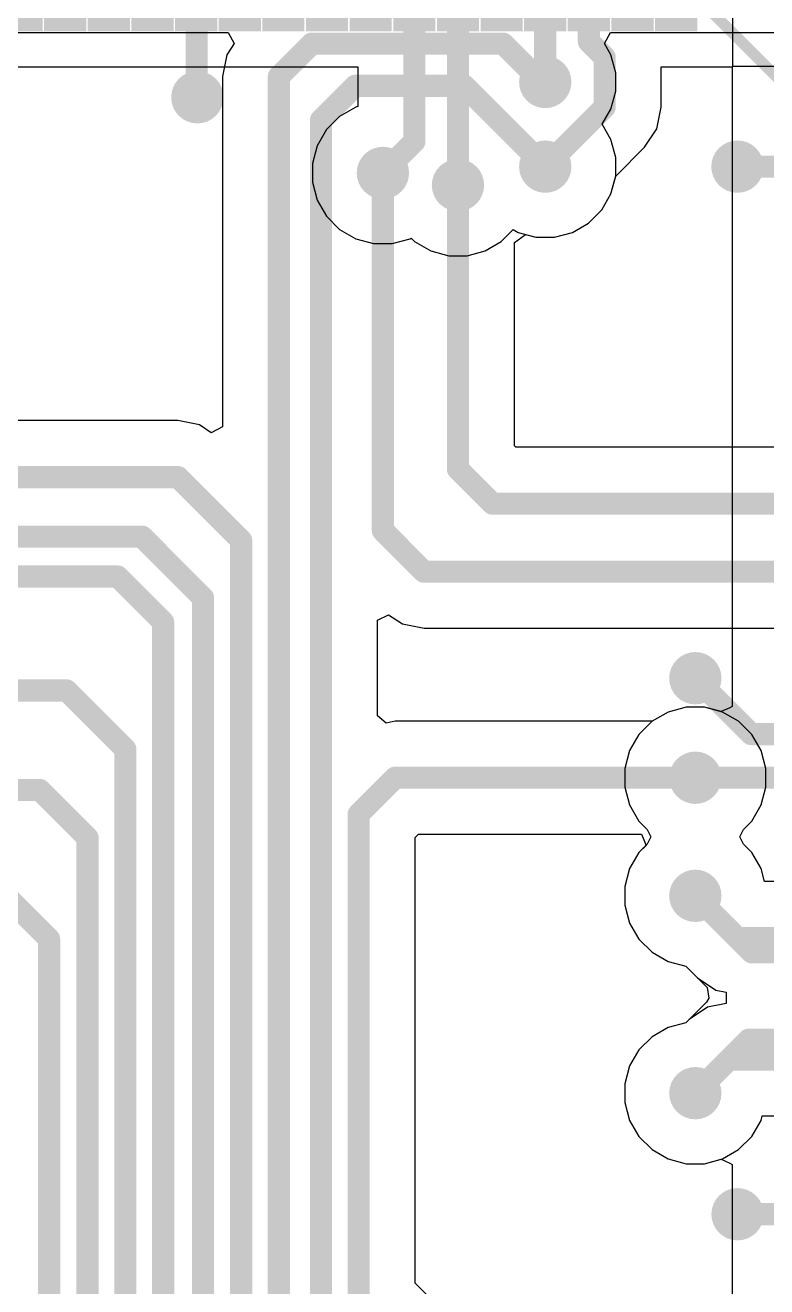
# Model space of a CAD drawing. Header units: millimetres. Extents: x 0 to 214, y 0 to 214.
# Drawn here: x 4.174 to 4.508, y 2.516 to 3.085 of the extents above; entities that cross this region are included whole.
import ezdxf

# ---------------------------------------------------------------- set-up
doc = ezdxf.new("R2010")
doc.units = ezdxf.units.MM
doc.header["$MEASUREMENT"] = 0
for name, color, linetype in [('BottomLayer', 5, 'Continuous'), ('TopLayer', 1, 'Continuous'), ('TopOverlay', 2, 'Continuous'), ('TopSolder', 216, 'Continuous'), ('ViaHoleLayer', 16, 'Continuous')]:
    doc.layers.add(name, color=color, linetype=linetype)

# ---------------------------------------------------------------- blocks, each defined once
blk = doc.blocks.new('LQFP_144_20_20__126')
at = {"layer": 'TopSolder'}
for points in [[(0.0397, 0.38576), (0.0397, 0.45518), (0.05872, 0.45518), (0.05872, 0.38576)], [(0.05939, 0.38576), (0.05939, 0.45518), (0.07841, 0.45518), (0.07841, 0.38576)], [(0.07907, 0.38576), (0.07907, 0.45518), (0.09809, 0.45518), (0.09809, 0.38576)], [(0.09876, 0.38576), (0.09876, 0.45518), (0.11778, 0.45518), (0.11778, 0.38576)], [(0.11844, 0.38576), (0.11844, 0.45518), (0.13746, 0.45518), (0.13746, 0.38576)], [(0.13813, 0.38576), (0.13813, 0.45518), (0.15715, 0.45518), (0.15715, 0.38576)], [(0.15781, 0.38576), (0.15781, 0.45518), (0.17683, 0.45518), (0.17683, 0.38576)], [(0.1775, 0.38576), (0.1775, 0.45518), (0.19652, 0.45518), (0.19652, 0.38576)], [(0.19718, 0.38576), (0.19718, 0.45518), (0.2162, 0.45518), (0.2162, 0.38576)], [(0.21687, 0.38576), (0.21687, 0.45518), (0.23589, 0.45518), (0.23589, 0.38576)], [(0.23655, 0.38576), (0.23655, 0.45518), (0.25557, 0.45518), (0.25557, 0.38576)], [(0.25624, 0.38576), (0.25624, 0.45518), (0.27526, 0.45518), (0.27526, 0.38576)], [(0.27592, 0.38576), (0.27592, 0.45518), (0.29494, 0.45518), (0.29494, 0.38576)], [(0.29561, 0.38576), (0.29561, 0.45518), (0.31463, 0.45518), (0.31463, 0.38576)], [(0.31529, 0.38576), (0.31529, 0.45518), (0.33431, 0.45518), (0.33431, 0.38576)], [(0.33498, 0.38576), (0.33498, 0.45518), (0.354, 0.45518), (0.354, 0.38576)]]:
    blk.add_hatch(color=216, dxfattribs=at).paths.add_polyline_path(points)
at = {"layer": 'TopOverlay', "const_width": 0.005}
blk.add_lwpolyline([(0.36, 0.395), (0.395, 0.36)], dxfattribs=at)

msp = doc.modelspace()

# ---------------------------------------------------------------- hatches: boundary and pattern name
at = {"layer": 'BottomLayer'}
h = msp.add_hatch(color=5, dxfattribs=at)
edge = h.paths.add_edge_path()
edge.add_arc((4.4083, 3.05902), 0.01181, 0, 360)
h = msp.add_hatch(color=5, dxfattribs=at)
edge = h.paths.add_edge_path()
edge.add_arc((4.25138, 3.05213), 0.01181, 0, 360)
h = msp.add_hatch(color=5, dxfattribs=at)
edge = h.paths.add_edge_path()
edge.add_arc((4.4083, 3.02084), 0.01181, 0, 360)
h = msp.add_hatch(color=5, dxfattribs=at)
edge = h.paths.add_edge_path()
edge.add_arc((4.495, 3.02084), 0.01181, 0, 360)
h = msp.add_hatch(color=5, dxfattribs=at)
edge = h.paths.add_edge_path()
edge.add_arc((4.33507, 3.018), 0.01181, 0, 360)
h = msp.add_hatch(color=5, dxfattribs=at)
edge = h.paths.add_edge_path()
edge.add_arc((4.36893, 3.01249), 0.01181, 0, 360)
h = msp.add_hatch(color=5, dxfattribs=at)
edge = h.paths.add_edge_path()
edge.add_arc((4.476, 2.79013), 0.01181, 0, 360)
h = msp.add_hatch(color=5, dxfattribs=at)
edge = h.paths.add_edge_path()
edge.add_arc((4.476, 2.74525), 0.01181, 0, 360)
h = msp.add_hatch(color=5, dxfattribs=at)
edge = h.paths.add_edge_path()
edge.add_arc((4.476, 2.692), 0.01181, 0, 360)
h = msp.add_hatch(color=5, dxfattribs=at)
edge = h.paths.add_edge_path()
edge.add_arc((4.476, 2.603), 0.01181, 0, 360)
h = msp.add_hatch(color=5, dxfattribs=at)
edge = h.paths.add_edge_path()
edge.add_arc((4.49505, 2.5484), 0.01181, 0, 360)
at = {"layer": 'TopLayer'}
h = msp.add_hatch(color=1, dxfattribs=at)
edge = h.paths.add_edge_path()
edge.add_arc((4.4083, 3.05902), 0.01181, 0, 360)
h = msp.add_hatch(color=1, dxfattribs=at)
edge = h.paths.add_edge_path()
edge.add_arc((4.25138, 3.05213), 0.01181, 0, 360)
h = msp.add_hatch(color=1, dxfattribs=at)
edge = h.paths.add_edge_path()
edge.add_arc((4.4083, 3.02084), 0.01181, 0, 360)
h = msp.add_hatch(color=1, dxfattribs=at)
edge = h.paths.add_edge_path()
edge.add_arc((4.495, 3.02084), 0.01181, 0, 360)
h = msp.add_hatch(color=1, dxfattribs=at)
edge = h.paths.add_edge_path()
edge.add_arc((4.33507, 3.018), 0.01181, 0, 360)
h = msp.add_hatch(color=1, dxfattribs=at)
edge = h.paths.add_edge_path()
edge.add_arc((4.36893, 3.01249), 0.01181, 0, 360)
h = msp.add_hatch(color=1, dxfattribs=at)
edge = h.paths.add_edge_path()
edge.add_arc((4.476, 2.79013), 0.01181, 0, 360)
h = msp.add_hatch(color=1, dxfattribs=at)
edge = h.paths.add_edge_path()
edge.add_arc((4.476, 2.74525), 0.01181, 0, 360)
h = msp.add_hatch(color=1, dxfattribs=at)
edge = h.paths.add_edge_path()
edge.add_arc((4.476, 2.692), 0.01181, 0, 360)
h = msp.add_hatch(color=1, dxfattribs=at)
edge = h.paths.add_edge_path()
edge.add_arc((4.476, 2.603), 0.01181, 0, 360)
h = msp.add_hatch(color=1, dxfattribs=at)
edge = h.paths.add_edge_path()
edge.add_arc((4.49505, 2.5484), 0.01181, 0, 360)
at = {"layer": 'ViaHoleLayer'}
h = msp.add_hatch(color=16, dxfattribs=at)
edge = h.paths.add_edge_path()
edge.add_arc((4.4083, 3.05902), 0.00591, 0, 360)
h = msp.add_hatch(color=16, dxfattribs=at)
edge = h.paths.add_edge_path()
edge.add_arc((4.25138, 3.05213), 0.00591, 0, 360)
h = msp.add_hatch(color=16, dxfattribs=at)
edge = h.paths.add_edge_path()
edge.add_arc((4.4083, 3.02084), 0.00591, 0, 360)
h = msp.add_hatch(color=16, dxfattribs=at)
edge = h.paths.add_edge_path()
edge.add_arc((4.495, 3.02084), 0.00591, 0, 360)
h = msp.add_hatch(color=16, dxfattribs=at)
edge = h.paths.add_edge_path()
edge.add_arc((4.33507, 3.018), 0.00591, 0, 360)
h = msp.add_hatch(color=16, dxfattribs=at)
edge = h.paths.add_edge_path()
edge.add_arc((4.36893, 3.01249), 0.00591, 0, 360)
h = msp.add_hatch(color=16, dxfattribs=at)
edge = h.paths.add_edge_path()
edge.add_arc((4.476, 2.79013), 0.00591, 0, 360)
h = msp.add_hatch(color=16, dxfattribs=at)
edge = h.paths.add_edge_path()
edge.add_arc((4.476, 2.74525), 0.00591, 0, 360)
h = msp.add_hatch(color=16, dxfattribs=at)
edge = h.paths.add_edge_path()
edge.add_arc((4.476, 2.692), 0.00591, 0, 360)
h = msp.add_hatch(color=16, dxfattribs=at)
edge = h.paths.add_edge_path()
edge.add_arc((4.476, 2.603), 0.00591, 0, 360)
h = msp.add_hatch(color=16, dxfattribs=at)
edge = h.paths.add_edge_path()
edge.add_arc((4.49505, 2.5484), 0.00591, 0, 360)

# ---------------------------------------------------------------- linework, layer by layer
at = {"layer": 'BottomLayer'}
for p, q in [((3.98052, 3.08133), (4.26533, 3.08133)), ((4.26533, 3.08133), (4.26801, 3.07633)), ((4.43504, 3.07633), (4.43773, 3.08133)), ((4.43773, 3.08133), (5.05133, 3.08133)), ((4.26801, 3.07633), (4.26461, 3.07125)), ((4.43794, 3.0713), (4.43504, 3.07633)), ((4.26461, 3.07125), (4.26267, 3.0615)), ((4.44011, 3.06321), (4.43794, 3.0713)), ((4.26267, 3.0615), (4.26267, 2.9035)), ((4.44011, 3.05483), (4.44011, 3.06321)), ((4.43794, 3.04674), (4.44011, 3.05483)), ((4.43401, 3.03993), (4.43794, 3.04674)), ((4.43794, 3.03312), (4.43401, 3.03993)), ((4.44011, 3.02503), (4.43794, 3.03312)), ((4.44011, 3.01665), (4.44011, 3.02503)), ((4.43794, 3.00856), (4.44011, 3.01665)), ((4.43376, 3.00131), (4.43794, 3.00856)), ((4.42783, 2.99538), (4.43376, 3.00131)), ((4.42058, 2.99119), (4.42783, 2.99538)), ((4.39442, 2.9866), (4.39942, 2.99028)), ((4.39942, 2.99028), (4.40411, 2.98903)), ((4.40411, 2.98903), (4.41249, 2.98903)), ((4.41249, 2.98903), (4.42058, 2.99119)), ((4.39442, 2.895), (4.39442, 2.9866)), ((4.24263, 2.9063), (3.93081, 2.9063)), ((4.25238, 2.90436), (4.24263, 2.9063)), ((4.25767, 2.90082), (4.25238, 2.90436)), ((4.26267, 2.9035), (4.25767, 2.90082)), ((4.39506, 2.89436), (4.39442, 2.895)), ((4.72692, 2.89436), (4.39506, 2.89436)), ((4.33265, 2.81625), (4.33765, 2.81877)), ((4.33265, 2.7731), (4.33265, 2.81625)), ((4.33765, 2.81877), (4.34388, 2.81461)), ((4.34388, 2.81461), (4.35363, 2.81267)), ((4.35363, 2.81267), (4.69609, 2.81267)), ((4.47181, 2.77706), (4.46372, 2.77489)), ((4.48019, 2.77706), (4.47181, 2.77706)), ((4.48828, 2.77489), (4.48019, 2.77706)), ((4.33652, 2.76993), (4.33265, 2.7731)), ((4.34058, 2.77074), (4.33652, 2.76993)), ((4.45653, 2.77074), (4.34058, 2.77074)), ((4.46372, 2.77489), (4.45653, 2.77074)), ((4.49553, 2.7707), (4.48828, 2.77489)), ((4.50146, 2.76478), (4.49553, 2.7707)), ((4.50564, 2.75753), (4.50146, 2.76478)), ((4.50781, 2.74944), (4.50564, 2.75753)), ((4.50781, 2.74106), (4.50781, 2.74944)), ((4.50564, 2.73297), (4.50781, 2.74106)), ((4.50146, 2.72571), (4.50564, 2.73297)), ((4.49771, 2.72197), (4.50146, 2.72571)), ((4.34965, 2.71827), (4.35114, 2.71976)), ((4.35114, 2.71976), (4.4517, 2.71976)), ((4.4517, 2.71976), (4.45377, 2.71476)), ((4.4961, 2.71862), (4.49771, 2.72197)), ((4.34965, 2.51736), (4.34965, 2.71827)), ((4.45377, 2.71476), (4.45054, 2.71153)), ((4.49771, 2.71528), (4.4961, 2.71862)), ((4.50146, 2.71153), (4.49771, 2.71528)), ((4.45054, 2.71153), (4.44636, 2.70428)), ((4.50564, 2.70428), (4.50146, 2.71153)), ((4.44636, 2.70428), (4.44419, 2.69619)), ((4.50719, 2.69849), (4.50564, 2.70428)), ((5.008, 2.69849), (4.50719, 2.69849)), ((4.44419, 2.69619), (4.44419, 2.68781)), ((4.44419, 2.68781), (4.44636, 2.67972)), ((4.44636, 2.67972), (4.45054, 2.67247)), ((4.45054, 2.67247), (4.45647, 2.66654)), ((4.45647, 2.66654), (4.46372, 2.66236)), ((4.46372, 2.66236), (4.47175, 2.66021)), ((4.47175, 2.66021), (4.47698, 2.65498)), ((4.47698, 2.65498), (4.48525, 2.64945)), ((4.48525, 2.64945), (4.48988, 2.64853)), ((4.48988, 2.64853), (4.48988, 2.64343)), ((4.48146, 2.64176), (4.47319, 2.63623)), ((4.48988, 2.64343), (4.48146, 2.64176)), ((4.47175, 2.63479), (4.46372, 2.63264)), ((4.47319, 2.63623), (4.47175, 2.63479)), ((4.45647, 2.62845), (4.45054, 2.62253)), ((4.46372, 2.63264), (4.45647, 2.62845)), ((4.45054, 2.62253), (4.44636, 2.61527)), ((4.44636, 2.61527), (4.44419, 2.60718)), ((4.44419, 2.60718), (4.44419, 2.59881)), ((4.44419, 2.59881), (4.44636, 2.59072)), ((4.44636, 2.59072), (4.45054, 2.58346)), ((4.50146, 2.58346), (4.50564, 2.59072)), ((4.50564, 2.59072), (4.50618, 2.59272)), ((4.50618, 2.59272), (4.60938, 2.59272)), ((4.45054, 2.58346), (4.45647, 2.57754)), ((4.49553, 2.57754), (4.50146, 2.58346)), ((4.45647, 2.57754), (4.46372, 2.57335)), ((4.48828, 2.57335), (4.49553, 2.57754)), ((4.46372, 2.57335), (4.47181, 2.57119)), ((4.48019, 2.57119), (4.48828, 2.57335)), ((4.47181, 2.57119), (4.48019, 2.57119)), ((4.46426, 2.40275), (4.34965, 2.51736))]:
    msp.add_line(p, q, dxfattribs=at)
at = {"layer": 'BottomLayer', "const_width": 0.01}
for points in [[(4.28816, 3.0615), (4.30297, 3.0763)], [(4.30297, 3.0763), (4.3893, 3.0763)], [(4.3893, 3.0763), (4.4083, 3.0573)], [(4.28816, 2.49472), (4.28816, 3.0615)], [(4.30716, 3.04184), (4.32262, 3.0573)], [(4.32262, 3.0573), (4.37184, 3.0573)], [(4.37184, 3.0573), (4.4083, 3.02084)], [(4.30716, 2.49976), (4.30716, 3.04184)], [(4.33507, 2.85672), (4.33507, 3.018)], [(4.36893, 2.88444), (4.36893, 3.01249)], [(3.788, 2.88081), (4.24263, 2.88081)], [(4.24263, 2.88081), (4.27116, 2.85227)], [(4.36893, 2.88444), (4.3845, 2.86887)], [(4.3845, 2.86887), (4.74639, 2.86887)], [(4.33507, 2.85672), (4.35363, 2.83816)], [(3.7704, 2.854), (4.22638, 2.854)], [(4.22638, 2.854), (4.25395, 2.82643)], [(4.27116, 2.48767), (4.27116, 2.85227)], [(3.77785, 2.836), (4.21539, 2.836)], [(4.21539, 2.836), (4.23595, 2.81544)], [(4.35363, 2.83816), (4.71556, 2.83816)], [(4.25395, 2.48085), (4.25395, 2.82643)], [(4.23595, 2.46093), (4.23595, 2.81544)], [(3.826, 2.78462), (4.19238, 2.78462)], [(4.19238, 2.78462), (4.21887, 2.75813)], [(4.21887, 2.128), (4.21887, 2.75813)], [(4.32416, 2.72883), (4.34058, 2.74525)], [(4.34058, 2.74525), (4.476, 2.74525)], [(3.82759, 2.73974), (4.18026, 2.73974)], [(4.18026, 2.73974), (4.20187, 2.71813)], [(4.32416, 2.5068), (4.32416, 2.72883)], [(4.20187, 2.128), (4.20187, 2.71813)], [(4.1653, 2.6917), (4.18452, 2.67248)], [(4.476, 2.692), (4.495, 2.673)], [(4.18452, 2.128), (4.18452, 2.67248)], [(4.495, 2.673), (5.02037, 2.673)], [(4.476, 2.603), (4.49121, 2.61821)], [(4.49121, 2.61821), (5.06978, 2.61821)]]:
    msp.add_lwpolyline(points, dxfattribs=at)
at = {"layer": 'BottomLayer', "const_width": 0.005}
for points in [[(4.30047, 3.0763, 1), (4.30547, 3.0763, 1)], [(4.30047, 3.0763, 1), (4.30547, 3.0763, 1)], [(4.3868, 3.0763, 1), (4.3918, 3.0763, 1)], [(4.3868, 3.0763, 1), (4.3918, 3.0763, 1)], [(4.28566, 3.0615, 1), (4.29066, 3.0615, 1)], [(4.28566, 3.0615, 1), (4.29066, 3.0615, 1)], [(4.32012, 3.0573, 1), (4.32512, 3.0573, 1)], [(4.32012, 3.0573, 1), (4.32512, 3.0573, 1)], [(4.36934, 3.0573, 1), (4.37434, 3.0573, 1)], [(4.36934, 3.0573, 1), (4.37434, 3.0573, 1)], [(4.4058, 3.0573, 1), (4.4108, 3.0573, 1)], [(4.30466, 3.04184, 1), (4.30966, 3.04184, 1)], [(4.30466, 3.04184, 1), (4.30966, 3.04184, 1)], [(4.33257, 3.018, 1), (4.33757, 3.018, 1)], [(4.4058, 3.02084, 1), (4.4108, 3.02084, 1)], [(4.36643, 3.01249, 1), (4.37143, 3.01249, 1)], [(4.24013, 2.88081, 1), (4.24513, 2.88081, 1)], [(4.24013, 2.88081, 1), (4.24513, 2.88081, 1)], [(4.36643, 2.88444, 1), (4.37143, 2.88444, 1)], [(4.36643, 2.88444, 1), (4.37143, 2.88444, 1)], [(4.382, 2.86887, 1), (4.387, 2.86887, 1)], [(4.382, 2.86887, 1), (4.387, 2.86887, 1)], [(4.33257, 2.85672, 1), (4.33757, 2.85672, 1)], [(4.33257, 2.85672, 1), (4.33757, 2.85672, 1)], [(4.22388, 2.854, 1), (4.22888, 2.854, 1)], [(4.22388, 2.854, 1), (4.22888, 2.854, 1)], [(4.26866, 2.85227, 1), (4.27366, 2.85227, 1)], [(4.26866, 2.85227, 1), (4.27366, 2.85227, 1)], [(4.21289, 2.836, 1), (4.21789, 2.836, 1)], [(4.21289, 2.836, 1), (4.21789, 2.836, 1)], [(4.35113, 2.83816, 1), (4.35613, 2.83816, 1)], [(4.35113, 2.83816, 1), (4.35613, 2.83816, 1)], [(4.25145, 2.82643, 1), (4.25645, 2.82643, 1)], [(4.25145, 2.82643, 1), (4.25645, 2.82643, 1)], [(4.23345, 2.81544, 1), (4.23845, 2.81544, 1)], [(4.23345, 2.81544, 1), (4.23845, 2.81544, 1)], [(4.18988, 2.78462, 1), (4.19488, 2.78462, 1)], [(4.18988, 2.78462, 1), (4.19488, 2.78462, 1)], [(4.21637, 2.75813, 1), (4.22137, 2.75813, 1)], [(4.21637, 2.75813, 1), (4.22137, 2.75813, 1)], [(4.33808, 2.74525, 1), (4.34308, 2.74525, 1)], [(4.33808, 2.74525, 1), (4.34308, 2.74525, 1)], [(4.4735, 2.74525, 1), (4.4785, 2.74525, 1)], [(4.17776, 2.73974, 1), (4.18276, 2.73974, 1)], [(4.17776, 2.73974, 1), (4.18276, 2.73974, 1)], [(4.32166, 2.72883, 1), (4.32666, 2.72883, 1)], [(4.32166, 2.72883, 1), (4.32666, 2.72883, 1)], [(4.19937, 2.71813, 1), (4.20437, 2.71813, 1)], [(4.19937, 2.71813, 1), (4.20437, 2.71813, 1)], [(4.4735, 2.692, 1), (4.4785, 2.692, 1)], [(4.18202, 2.67248, 1), (4.18702, 2.67248, 1)], [(4.18202, 2.67248, 1), (4.18702, 2.67248, 1)], [(4.4925, 2.673, 1), (4.4975, 2.673, 1)], [(4.4925, 2.673, 1), (4.4975, 2.673, 1)], [(4.48871, 2.61821, 1), (4.49371, 2.61821, 1)], [(4.48871, 2.61821, 1), (4.49371, 2.61821, 1)], [(4.4735, 2.603, 1), (4.4785, 2.603, 1)]]:
    msp.add_lwpolyline(points, format="xyb", close=True, dxfattribs=at)
at = {"layer": 'TopLayer'}
for p, q in [((4.49287, 3.06603), (4.49287, 3.16722)), ((3.98129, 3.0658), (4.32376, 3.0658)), ((4.32376, 3.0658), (4.32376, 3.0479)), ((4.4606, 3.04765), (4.4606, 3.0658)), ((4.4606, 3.0658), (4.49263, 3.0658)), ((4.49263, 3.0658), (4.49263, 3.01501)), ((4.57857, 3.06603), (4.49287, 3.06603)), ((4.32279, 3.04764), (4.31554, 3.04346)), ((4.32376, 3.0479), (4.32279, 3.04764)), ((4.45866, 3.03789), (4.4606, 3.04765)), ((4.31554, 3.04346), (4.30962, 3.03753)), ((4.30962, 3.03753), (4.30543, 3.03028)), ((4.45314, 3.02962), (4.45866, 3.03789)), ((4.30543, 3.03028), (4.30326, 3.02219)), ((4.44009, 3.01658), (4.45314, 3.02962)), ((4.30326, 3.02219), (4.30326, 3.01381)), ((4.43794, 3.00856), (4.44009, 3.01658)), ((4.30326, 3.01381), (4.30543, 3.00572)), ((4.49263, 3.01501), (4.49263, 2.97564)), ((4.30543, 3.00572), (4.30962, 2.99847)), ((4.43376, 3.00131), (4.43794, 3.00856)), ((4.30962, 2.99847), (4.31554, 2.99254)), ((4.42783, 2.99538), (4.43376, 3.00131)), ((4.31554, 2.99254), (4.32279, 2.98836)), ((4.42058, 2.99119), (4.42783, 2.99538)), ((4.32279, 2.98836), (4.33088, 2.98619)), ((4.33926, 2.98619), (4.34735, 2.98836)), ((4.34735, 2.98836), (4.34781, 2.98862)), ((4.34781, 2.98862), (4.3494, 2.98703)), ((4.3494, 2.98703), (4.35665, 2.98285)), ((4.38121, 2.98285), (4.38846, 2.98703)), ((4.38846, 2.98703), (4.39387, 2.99244)), ((4.39387, 2.99244), (4.39602, 2.99119)), ((4.39602, 2.99119), (4.40411, 2.98903)), ((4.40411, 2.98903), (4.41249, 2.98903)), ((4.41249, 2.98903), (4.42058, 2.99119)), ((4.33088, 2.98619), (4.33926, 2.98619)), ((4.35665, 2.98285), (4.36474, 2.98068)), ((4.37312, 2.98068), (4.38121, 2.98285)), ((4.36474, 2.98068), (4.37312, 2.98068)), ((4.49263, 2.97564), (4.49263, 2.95596)), ((4.49263, 2.95596), (4.49263, 2.91659)), ((4.49263, 2.91659), (4.49263, 2.87722)), ((4.49263, 2.87722), (4.49263, 2.81816)), ((4.49263, 2.81816), (4.49263, 2.77738)), ((4.47181, 2.77706), (4.46372, 2.77489)), ((4.48019, 2.77706), (4.47181, 2.77706)), ((4.48763, 2.77506), (4.48019, 2.77706)), ((4.49155, 2.77675), (4.48763, 2.77506)), ((4.49263, 2.77738), (4.49155, 2.77675)), ((4.45647, 2.7707), (4.45054, 2.76478)), ((4.46372, 2.77489), (4.45647, 2.7707)), ((4.45054, 2.76478), (4.44636, 2.75753)), ((4.44636, 2.75753), (4.44419, 2.74944)), ((4.44419, 2.74944), (4.44419, 2.74106)), ((4.44419, 2.74106), (4.44636, 2.73297)), ((4.44636, 2.73297), (4.45054, 2.72571)), ((4.45054, 2.72571), (4.45429, 2.72197)), ((4.45429, 2.72197), (4.4559, 2.71862)), ((4.45429, 2.71528), (4.45054, 2.71153)), ((4.4559, 2.71862), (4.45429, 2.71528)), ((4.45054, 2.71153), (4.44636, 2.70428)), ((4.44636, 2.70428), (4.44419, 2.69619)), ((4.44419, 2.69619), (4.44419, 2.68781)), ((4.44419, 2.68781), (4.44636, 2.67972)), ((4.44636, 2.67972), (4.45054, 2.67247)), ((4.45054, 2.67247), (4.45647, 2.66654)), ((4.45647, 2.66654), (4.46372, 2.66236)), ((4.46372, 2.66236), (4.47175, 2.66021)), ((4.47175, 2.66021), (4.48131, 2.65064)), ((4.48202, 2.64585), (4.48104, 2.64409)), ((4.48131, 2.65064), (4.48202, 2.64585)), ((4.48104, 2.64409), (4.47175, 2.63479)), ((4.47175, 2.63479), (4.46372, 2.63264)), ((4.45647, 2.62845), (4.45054, 2.62253)), ((4.46372, 2.63264), (4.45647, 2.62845)), ((4.45054, 2.62253), (4.44636, 2.61527)), ((4.44636, 2.61527), (4.44419, 2.60718)), ((4.44419, 2.60718), (4.44419, 2.59881)), ((4.44419, 2.59881), (4.44636, 2.59072)), ((4.44636, 2.59072), (4.45054, 2.58346)), ((4.45054, 2.58346), (4.45647, 2.57754)), ((4.45647, 2.57754), (4.46372, 2.57335)), ((4.46372, 2.57335), (4.47181, 2.57119)), ((4.48019, 2.57119), (4.48763, 2.57318)), ((4.48763, 2.57318), (4.49155, 2.57149)), ((4.47181, 2.57119), (4.48019, 2.57119)), ((4.49155, 2.57149), (4.49263, 2.57087)), ((4.49263, 2.57087), (4.49263, 2.54257)), ((4.49263, 2.54257), (4.49263, 2.5032))]:
    msp.add_line(p, q, dxfattribs=at)
at = {"layer": 'TopLayer', "const_width": 0.01}
for points in [[(4.2511, 3.05241), (4.2511, 3.11623)], [(4.34925, 3.03217), (4.34925, 3.11651)], [(4.36893, 3.01249), (4.36893, 3.11651)], [(4.4083, 3.05902), (4.4083, 3.11651)], [(4.42799, 3.07725), (4.42799, 3.11651)], [(4.42799, 3.07725), (4.43511, 3.07013)], [(4.43511, 3.04765), (4.43511, 3.07013)], [(4.2511, 3.05241), (4.25138, 3.05213)], [(4.4083, 3.02084), (4.43511, 3.04765)], [(4.33507, 3.018), (4.34925, 3.03217)], [(4.495, 3.02084), (4.54334, 3.02084)], [(4.476, 2.79013), (4.5012, 2.76493)], [(4.5012, 2.76493), (4.54334, 2.76493)], [(4.476, 2.74525), (4.54334, 2.74525)], [(4.476, 2.692), (4.50149, 2.66651)], [(4.50149, 2.66651), (4.54334, 2.66651)], [(4.476, 2.603), (4.50014, 2.62714)], [(4.50014, 2.62714), (4.54334, 2.62714)], [(4.49505, 2.5484), (4.54334, 2.5484)]]:
    msp.add_lwpolyline(points, dxfattribs=at)
at = {"layer": 'TopLayer', "const_width": 0.005}
for points in [[(4.42549, 3.07725, 1), (4.43049, 3.07725, 1)], [(4.42549, 3.07725, 1), (4.43049, 3.07725, 1)], [(4.43261, 3.07013, 1), (4.43761, 3.07013, 1)], [(4.43261, 3.07013, 1), (4.43761, 3.07013, 1)], [(4.4058, 3.05902, 1), (4.4108, 3.05902, 1)], [(4.2486, 3.05241, 1), (4.2536, 3.05241, 1)], [(4.2486, 3.05241, 1), (4.2536, 3.05241, 1)], [(4.24888, 3.05213, 1), (4.25388, 3.05213, 1)], [(4.43261, 3.04765, 1), (4.43761, 3.04765, 1)], [(4.43261, 3.04765, 1), (4.43761, 3.04765, 1)], [(4.34675, 3.03217, 1), (4.35175, 3.03217, 1)], [(4.34675, 3.03217, 1), (4.35175, 3.03217, 1)], [(4.33257, 3.018, 1), (4.33757, 3.018, 1)], [(4.4058, 3.02084, 1), (4.4108, 3.02084, 1)], [(4.4925, 3.02084, 1), (4.4975, 3.02084, 1)], [(4.36643, 3.01249, 1), (4.37143, 3.01249, 1)], [(4.4735, 2.79013, 1), (4.4785, 2.79013, 1)], [(4.4987, 2.76493, 1), (4.5037, 2.76493, 1)], [(4.4987, 2.76493, 1), (4.5037, 2.76493, 1)], [(4.4735, 2.74525, 1), (4.4785, 2.74525, 1)], [(4.4735, 2.692, 1), (4.4785, 2.692, 1)], [(4.49899, 2.66651, 1), (4.50399, 2.66651, 1)], [(4.49899, 2.66651, 1), (4.50399, 2.66651, 1)], [(4.49764, 2.62714, 1), (4.50264, 2.62714, 1)], [(4.49764, 2.62714, 1), (4.50264, 2.62714, 1)], [(4.4735, 2.603, 1), (4.4785, 2.603, 1)], [(4.49255, 2.5484, 1), (4.49755, 2.5484, 1)]]:
    msp.add_lwpolyline(points, format="xyb", close=True, dxfattribs=at)

# ---------------------------------------------------------------- block references
msp.add_blockref('LQFP_144_20_20__126', (4.12287, 2.69603))

doc.saveas('drawing.dxf')
